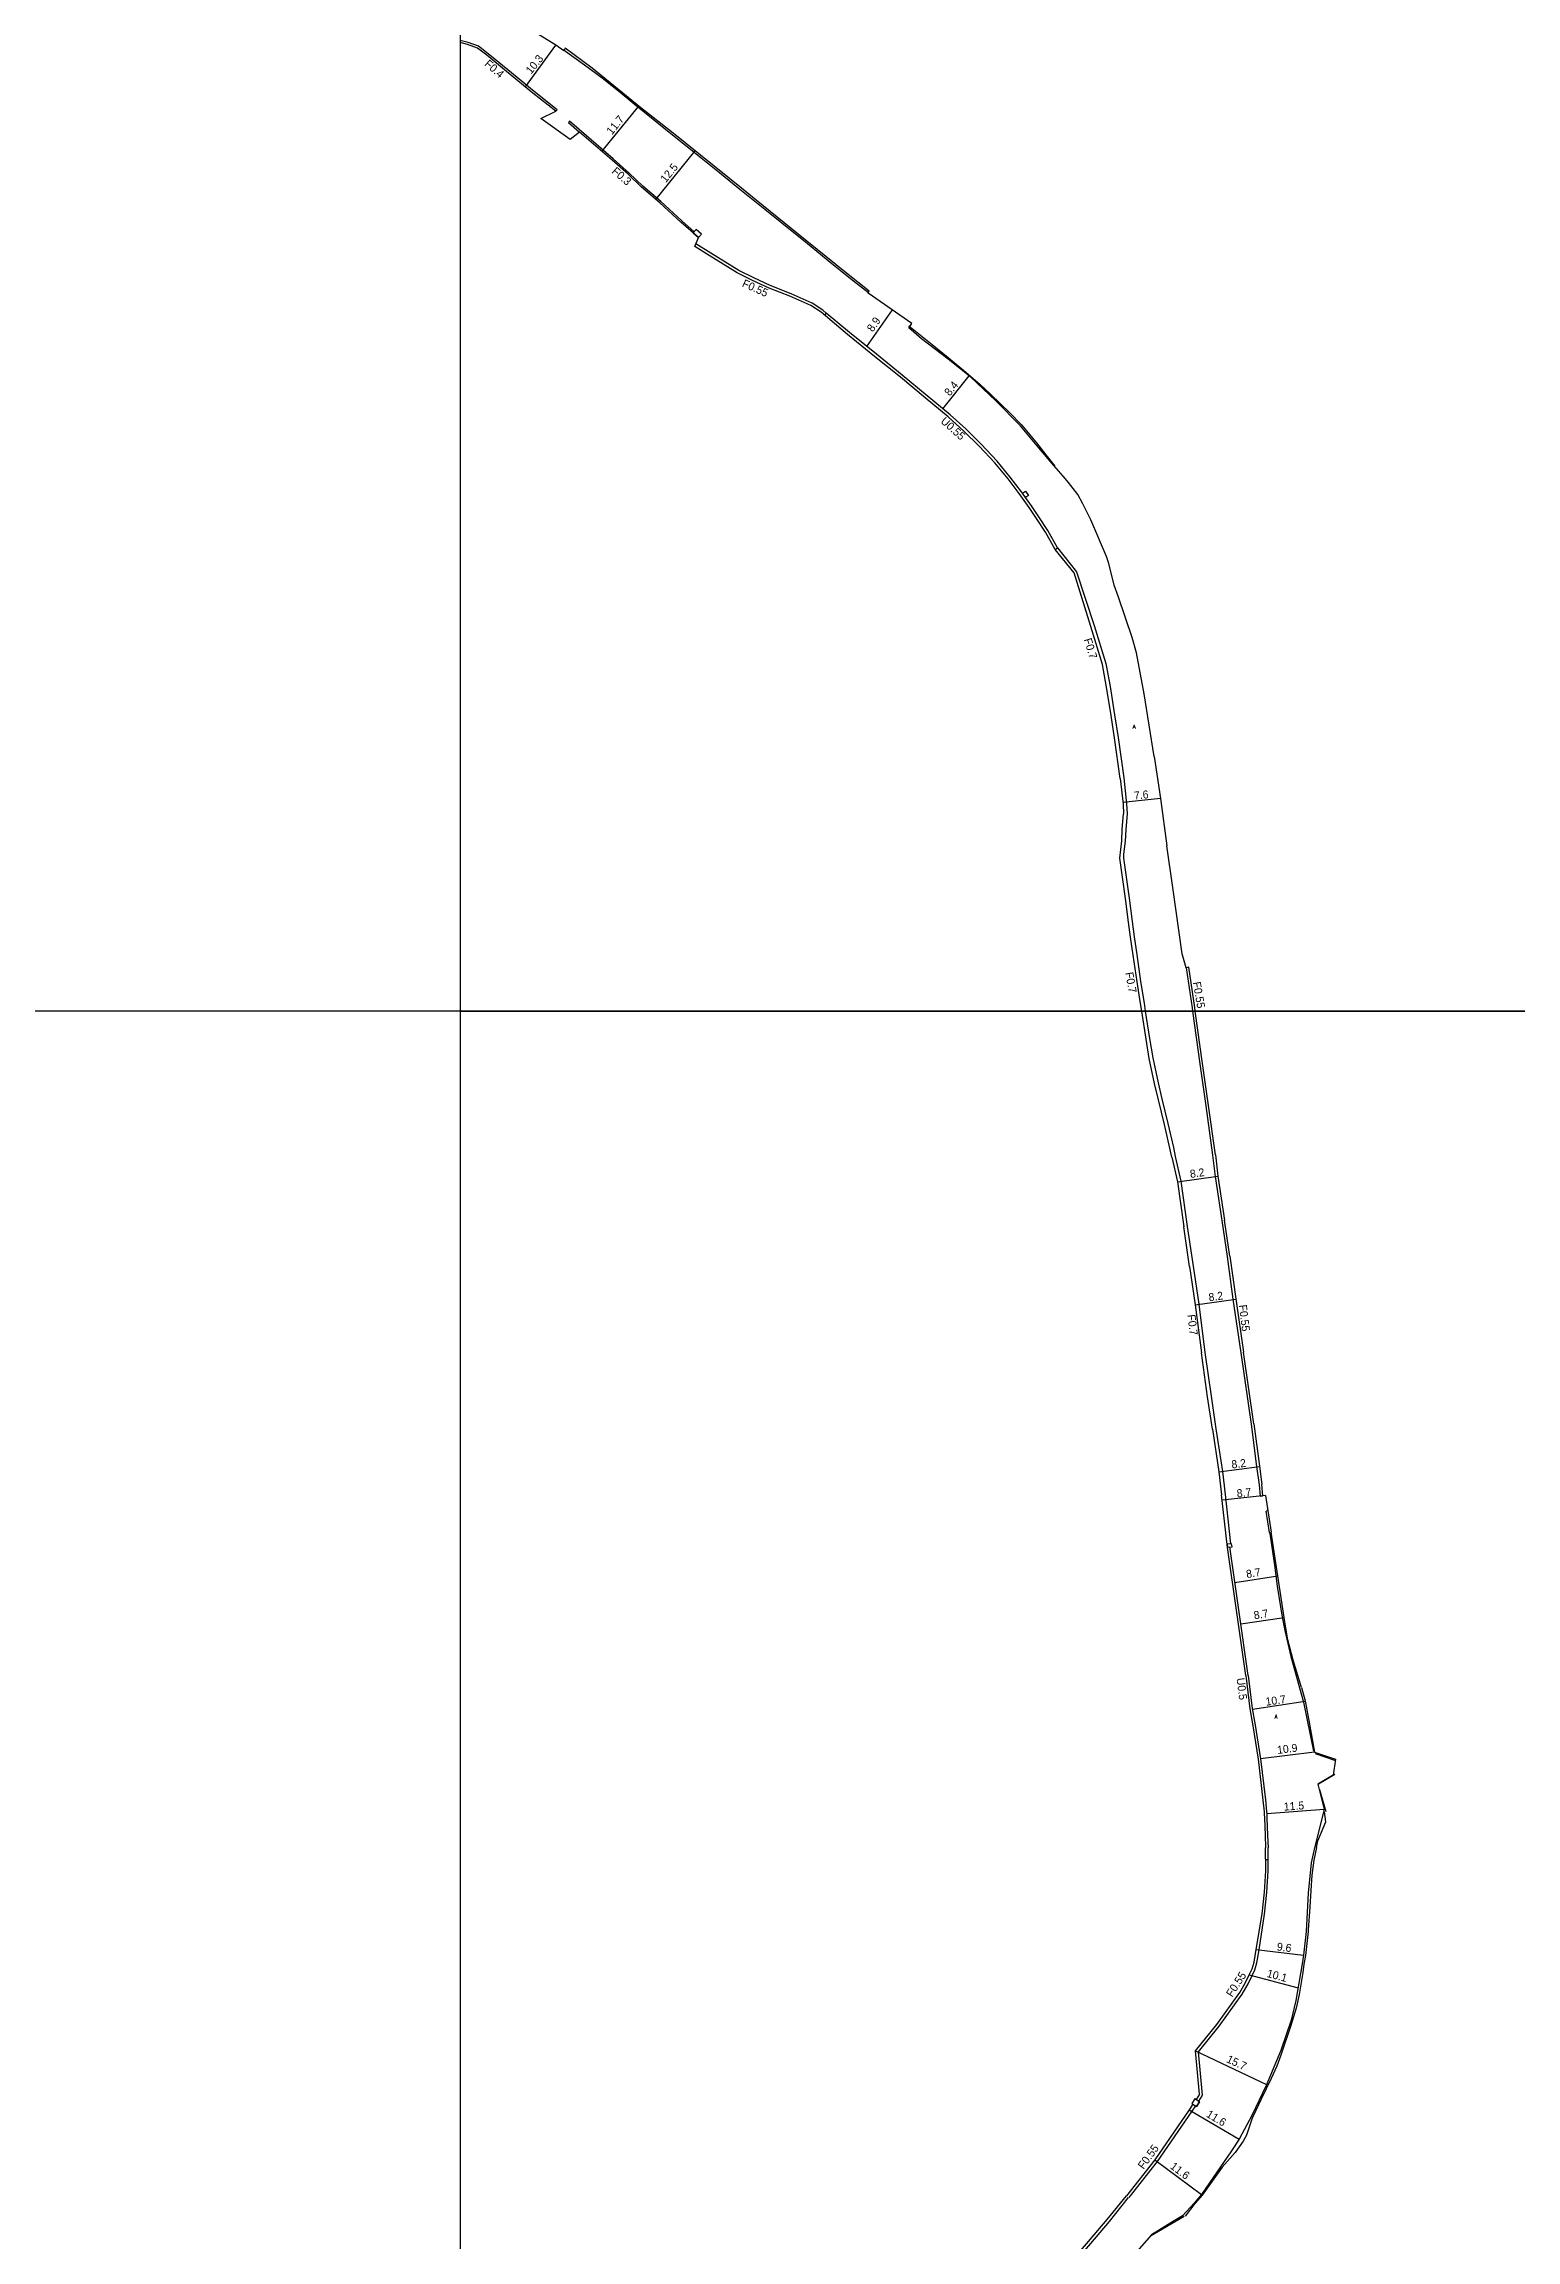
# Model space of a CAD drawing. Header units: metres. Extents: x -4000 to -800, y -99000 to -96000.
# Drawn here: x -2483.2 to -2188.8, y -96845.8 to -96406.6 of the extents above; entities that cross this region are included whole.
import ezdxf

# ---------------------------------------------------------------- set-up
doc = ezdxf.new("R2010")
doc.units = ezdxf.units.M
doc.header["$LTSCALE"] = 2.5
for name, color, linetype in [('側溝・桝', 7, 'Continuous'), ('図郭', 7, 'Continuous'), ('幅員', 7, 'Continuous'), ('歩道・分離帯・安全施設', 7, 'Continuous'), ('舗装', 7, 'Continuous'), ('道路', 7, 'Continuous')]:
    doc.layers.add(name, color=color, linetype=linetype)
doc.styles.get("Standard").update_dxf_attribs({"font": ''})
doc.styles.add('YOKO_DECO', font='txt.shx', dxfattribs={"bigfont": 'extfont.shx'})
doc.styles.get('Standard').set_extended_font_data('@MS PGothic')

msp = doc.modelspace()

# ---------------------------------------------------------------- linework, layer by layer
at = {"layer": '側溝・桝'}
for points in [[(-2380.84, -96420.07), (-2380.59, -96419.75), (-2385.18, -96416.11), (-2390.43, -96411.77), (-2394.39, -96408.55), (-2396.33, -96407.04), (-2398.37, -96406.3), (-2400, -96405.89)], [(-2353.17, -96444.15), (-2355.64, -96441.98), (-2359.88, -96438.13), (-2363.48, -96435.03), (-2366.18, -96432.45), (-2369.42, -96429.58), (-2378.09, -96422.03), (-2378.33, -96422.3), (-2376.13, -96424.21)], [(-2326.77, -96460.42), (-2327.48, -96459.82), (-2329.59, -96458.43), (-2333.82, -96456.55), (-2337.97, -96454.91), (-2341.26, -96453.39), (-2344.29, -96451.92), (-2349.89, -96448.41), (-2352.84, -96446.59)], [(-2287.51, -96496.46), (-2287.73, -96496.16), (-2289.97, -96493.25), (-2292.62, -96490.01), (-2295.81, -96486.62), (-2298.87, -96483.6), (-2302.01, -96480.74), (-2306.62, -96476.96), (-2311.6, -96472.83), (-2316.75, -96468.65), (-2322.15, -96464.29), (-2326.77, -96460.42), (-2327.12, -96460.85)], [(-2280.99, -96507.71), (-2280.55, -96507.36), (-2282.43, -96503.93), (-2284.12, -96501.4), (-2285.74, -96498.97), (-2286.91, -96497.32)], [(-2280.55, -96507.36), (-2276.7, -96512.15), (-2273.17, -96522.91), (-2270.86, -96530.5), (-2270.01, -96535.12), (-2269.11, -96540.76), (-2268.39, -96545.29), (-2267.27, -96553.37), (-2267.27, -96553.39)], [(-2267.27, -96553.39), (-2266.7, -96558.58), (-2266.6, -96560.57)], [(-2266.6, -96560.57), (-2266.85, -96563.67), (-2266.97, -96566.04), (-2267.34, -96568.62), (-2267.34, -96569.41), (-2266.22, -96577.4), (-2265.6, -96582.11), (-2265.21, -96585.17), (-2264.69, -96588.72), (-2263.9, -96594.08), (-2263.21, -96598.4), (-2262.97, -96600)], [(-2254.8, -96591.34), (-2253.63, -96599.35), (-2253.54, -96600)], [(-2262.97, -96600), (-2262.12, -96605.49), (-2261.49, -96609.36), (-2260.42, -96614.35), (-2259.66, -96617.59), (-2258.45, -96622.5), (-2257.36, -96627.29), (-2256.98, -96629.09)], [(-2253.54, -96600), (-2252.07, -96610.59), (-2250.87, -96618.99), (-2249.5, -96628.84)], [(-2256.98, -96629.09), (-2255.85, -96634.06), (-2254.58, -96643.08)], [(-2249.5, -96628.84), (-2249, -96633.12), (-2247.66, -96641.89)], [(-2254.58, -96643.08), (-2253.43, -96651)], [(-2247.66, -96641.89), (-2246.6, -96649.11)], [(-2253.43, -96651), (-2252.29, -96658.65), (-2251.04, -96668.28)], [(-2246.6, -96649.11), (-2245.44, -96657.66), (-2243.88, -96668.34)], [(-2251.04, -96668.28), (-2249.78, -96677.04), (-2248.85, -96683.55)], [(-2243.88, -96668.34), (-2241.8, -96682.64)], [(-2241.8, -96682.64), (-2240.7, -96691.1), (-2240.21, -96694.76)], [(-2248.85, -96683.55), (-2247.55, -96692.07), (-2246.99, -96696.69)], [(-2240.21, -96694.76), (-2240.01, -96697), (-2239.45, -96696.95)], [(-2246.99, -96696.69), (-2245.9, -96706.55)], [(-2242.37, -96732.86), (-2244.2, -96720.24), (-2246.05, -96707.18)], [(-2242.37, -96732.86), (-2241.58, -96739.52), (-2241, -96742.85), (-2239.94, -96749.55), (-2238.96, -96757.75), (-2238.72, -96760.09), (-2238.69, -96760.53), (-2238.64, -96761.4), (-2238.53, -96764.81), (-2238.43, -96767.36)], [(-2239.11, -96780.61), (-2238.66, -96776.29), (-2238.39, -96771.96), (-2238.41, -96769.74), (-2238.91, -96769.74)], [(-2238.41, -96769.74), (-2238.43, -96767.36)], [(-2240.66, -96790.33), (-2240.23, -96787.74), (-2239.11, -96780.64)], [(-2251.65, -96816.96), (-2251.54, -96816.79), (-2252.33, -96808.16), (-2248.23, -96803.03), (-2243.6, -96796.61), (-2242.41, -96794.54), (-2241.69, -96793.04), (-2241.06, -96791.74), (-2240.66, -96790.33)], [(-2251.65, -96816.96), (-2252.33, -96818), (-2252.1, -96818.15), (-2252.72, -96819.11), (-2252.96, -96818.95), (-2253.69, -96820.05), (-2260.61, -96830.12), (-2266.29, -96837.32)], [(-2291.87, -96865.1), (-2289.38, -96861.85), (-2285.63, -96858.54), (-2282.06, -96855.46), (-2280.37, -96853.84), (-2278.99, -96852.44), (-2273.89, -96846.49), (-2270.12, -96842.07), (-2266.3, -96837.32)]]:
    msp.add_lwpolyline(points, dxfattribs=at)
for points in [[(-2352.31, -96445.31), (-2351.74, -96444.66), (-2352.81, -96443.73), (-2353.38, -96444.38)], [(-2286.91, -96497.32), (-2287.51, -96496.46), (-2286.94, -96496.05), (-2286.33, -96496.9)], [(-2246.54, -96707.24), (-2245.63, -96707.14), (-2245.7, -96706.53), (-2246.61, -96706.63)], [(-2252.72, -96819.11), (-2252.1, -96818.15), (-2253.04, -96817.55), (-2253.65, -96818.52)]]:
    msp.add_lwpolyline(points, close=True, dxfattribs=at)
at = {"layer": '図郭'}
for points in [[(-3200, -96000), (-2400, -96000), (-2400, -96600), (-3200, -96600)], [(-2400, -96600), (-1600, -96600), (-1600, -96000), (-2400, -96000)], [(-2400, -97200), (-1600, -97200), (-1600, -96600), (-2400, -96600)]]:
    msp.add_lwpolyline(points, close=True, dxfattribs=at)
at = {"layer": '幅員'}
for points in [[(-2386.91, -96415.2), (-2380.87, -96406.87)], [(-2371.64, -96428.08), (-2364.27, -96419.04)], [(-2360.85, -96437.7), (-2353.01, -96427.96)], [(-2318.64, -96467.13), (-2313.54, -96459.79)], [(-2303.47, -96479.54), (-2298.21, -96472.97)], [(-2259.91, -96557.47), (-2267.46, -96558.29)], [(-2256.56, -96634.19), (-2248.44, -96633.04)], [(-2253, -96658.75), (-2244.88, -96657.64)], [(-2248.27, -96692.17), (-2240.14, -96691.11)], [(-2238.93, -96696.9), (-2247.58, -96697.86)], [(-2238.46, -96699.99), (-2238.83, -96700.03)], [(-2245.05, -96714.26), (-2236.48, -96712.95)], [(-2243.86, -96722.59), (-2235.21, -96721.26)], [(-2230.97, -96738.12), (-2241.55, -96739.69)], [(-2229.12, -96748.22), (-2239.94, -96749.55)], [(-2227.22, -96759.7), (-2238.69, -96760.53)], [(-2240.81, -96787.67), (-2231.3, -96788.81)], [(-2242.21, -96792.78), (-2232.41, -96795.33)], [(-2252.93, -96807.98), (-2238.72, -96814.72)], [(-2254.17, -96819.73), (-2244.18, -96825.63)], [(-2261.07, -96829.78), (-2251.76, -96836.7)]]:
    msp.add_lwpolyline(points, dxfattribs=at)
at = {"layer": '歩道・分離帯・安全施設'}
for points in [[(-2318.35, -96456.4), (-2321.94, -96453.54), (-2326.36, -96449.95), (-2330.94, -96446.24), (-2335.69, -96442.43), (-2339.08, -96439.7), (-2344.07, -96435.68), (-2348.49, -96432.14), (-2351.78, -96429.47), (-2354.92, -96426.94), (-2357.84, -96424.57), (-2361.37, -96421.69), (-2365.16, -96418.63), (-2367.57, -96416.66), (-2371.58, -96413.44), (-2375.12, -96410.85), (-2379.41, -96407.8)], [(-2310.25, -96462.97), (-2305.58, -96466.73), (-2302.39, -96469.31), (-2298.89, -96472.22), (-2295.99, -96474.73), (-2293.96, -96476.64), (-2290.06, -96480.39), (-2287.75, -96482.8), (-2284.7, -96486.4), (-2282.85, -96488.74), (-2281.03, -96491.05)], [(-2238.11, -96704.3), (-2238.83, -96700.03)], [(-2238.11, -96704.3), (-2238.08, -96704.52), (-2237.16, -96710.8), (-2236.59, -96715.03), (-2235.62, -96721.22), (-2235.09, -96723.88), (-2233.87, -96729.11), (-2232.51, -96733.88), (-2232.16, -96735.38)], [(-2232.16, -96735.38), (-2231.34, -96738.2), (-2229.33, -96748.02)], [(-2229.01, -96748.52), (-2225.1, -96749.8)], [(-2225.09, -96752.7), (-2228.32, -96754.6)], [(-2228.16, -96755.67), (-2226.87, -96760.07)], [(-2228.7, -96767.31), (-2228.44, -96765.94), (-2226.84, -96762.15), (-2227.15, -96760.18)], [(-2228.7, -96767.31), (-2229.26, -96769.84), (-2229.65, -96772.84), (-2229.85, -96775.91), (-2230.04, -96779.2), (-2230.37, -96783.77), (-2230.41, -96784.1)], [(-2230.41, -96784.1), (-2230.9, -96788.87), (-2231.24, -96790.62)], [(-2231.24, -96790.62), (-2231.47, -96792.26), (-2232.2, -96796.69), (-2232.81, -96799.43), (-2233.85, -96802.9), (-2235.87, -96808.84), (-2236.64, -96811.04), (-2237.83, -96813.47), (-2239.78, -96817.61), (-2241.39, -96820.99)], [(-2241.39, -96820.99), (-2241.51, -96821.25), (-2242.75, -96824.85), (-2243.41, -96825.99), (-2244.99, -96828.29), (-2247.57, -96831.24), (-2251.58, -96836.83), (-2253.05, -96838.52), (-2255.03, -96841.02)], [(-2255.19, -96841.09), (-2261.9, -96845.02)]]:
    msp.add_lwpolyline(points, dxfattribs=at)
at = {"layer": '道路'}
for points in [[(-2318.39, -96456.38), (-2318.16, -96456.03), (-2323.04, -96452.15), (-2332.37, -96444.61), (-2340.79, -96437.82), (-2343.71, -96435.44), (-2357.36, -96424.47), (-2363.86, -96419.37), (-2373.58, -96411.45), (-2378.98, -96407.46), (-2379.27, -96407.99), (-2380.87, -96406.87), (-2389.74, -96401.38), (-2397.81, -96396.94), (-2400, -96395.83)], [(-2383.84, -96421.52), (-2380.84, -96420.07), (-2385.43, -96416.42), (-2390.69, -96412.09), (-2394.64, -96408.87), (-2396.52, -96407.41), (-2398.49, -96406.7), (-2400, -96406.31)], [(-2378.02, -96425.73), (-2383.84, -96421.52)], [(-2267.98, -96553.47), (-2269.1, -96545.39), (-2269.82, -96540.88), (-2270.72, -96535.24), (-2271.56, -96530.68), (-2273.85, -96523.13), (-2277.22, -96512.4), (-2280.99, -96507.71), (-2282.91, -96504.22), (-2284.59, -96501.71), (-2286.2, -96499.29), (-2288.18, -96496.49), (-2290.41, -96493.59), (-2293.04, -96490.38), (-2296.21, -96487.01), (-2299.26, -96484.01), (-2302.37, -96481.16), (-2306.97, -96477.39), (-2311.95, -96473.26), (-2317.1, -96469.09), (-2322.5, -96464.72), (-2327.82, -96460.27), (-2329.86, -96458.92), (-2334.03, -96457.06), (-2338.19, -96455.43), (-2341.5, -96453.9), (-2344.56, -96452.4), (-2350.19, -96448.88), (-2353.06, -96447.12), (-2352.31, -96445.31), (-2355.85, -96442.21), (-2360.08, -96438.36), (-2363.69, -96435.26), (-2366.39, -96432.67), (-2369.62, -96429.82), (-2376.13, -96424.21), (-2378.02, -96425.73)], [(-2278.34, -96494.28), (-2279.4, -96493.01), (-2281.29, -96490.89), (-2284.29, -96487.37), (-2287.93, -96482.94), (-2292.96, -96477.88), (-2297.86, -96473.25), (-2302.38, -96469.63), (-2307.7, -96465.59), (-2310.25, -96463.35), (-2309.65, -96462.5), (-2318.41, -96456.41), (-2318.39, -96456.38)], [(-2261.23, -96549.1), (-2263.23, -96536.59), (-2264.74, -96528.39), (-2265.61, -96525.33), (-2268.3, -96517.21), (-2269.19, -96514.81), (-2270.25, -96510.53), (-2270.7, -96509.09), (-2273.83, -96501.78), (-2275.45, -96498.57), (-2276.46, -96496.68), (-2278.34, -96494.28)], [(-2261.23, -96549.1), (-2259.91, -96557.47), (-2258.65, -96566.98)], [(-2267.98, -96553.47), (-2267.42, -96558.64), (-2267.32, -96560.54)], [(-2263.69, -96600), (-2263.92, -96598.52), (-2264.61, -96594.19), (-2265.4, -96588.83), (-2265.93, -96585.26), (-2266.31, -96582.2), (-2266.94, -96577.49), (-2268.06, -96569.46), (-2267.69, -96565.97), (-2267.57, -96563.62), (-2267.32, -96560.54)], [(-2252.97, -96600), (-2253.07, -96599.27), (-2254.24, -96591.26), (-2254.8, -96591.34), (-2255.6, -96588.56), (-2257.48, -96575.32), (-2258.65, -96566.98)], [(-2257.68, -96629.25), (-2258.06, -96627.44), (-2259.15, -96622.67), (-2260.36, -96617.76), (-2261.12, -96614.51), (-2262.2, -96609.5), (-2262.83, -96605.6), (-2263.69, -96600)], [(-2248.95, -96628.77), (-2250.32, -96618.91), (-2251.52, -96610.52), (-2252.97, -96600)], [(-2257.68, -96629.25), (-2256.56, -96634.19), (-2255.29, -96643.18)], [(-2248.95, -96628.77), (-2248.44, -96633.04), (-2247.1, -96641.81)], [(-2254.14, -96651.11), (-2255.29, -96643.18)], [(-2246.05, -96649.04), (-2247.1, -96641.81)], [(-2254.14, -96651.11), (-2253, -96658.75), (-2251.75, -96668.37)], [(-2246.05, -96649.04), (-2244.89, -96657.58), (-2243.33, -96668.26)], [(-2249.56, -96683.66), (-2250.5, -96677.15), (-2251.75, -96668.37)], [(-2241.25, -96682.57), (-2243.33, -96668.26)], [(-2241.25, -96682.57), (-2240.15, -96691.02), (-2239.65, -96694.68)], [(-2249.56, -96683.66), (-2248.27, -96692.17), (-2247.7, -96696.77)], [(-2238.93, -96696.9), (-2239.45, -96696.95), (-2239.65, -96694.68)], [(-2242.87, -96732.92), (-2244.69, -96720.31), (-2246.54, -96707.28), (-2247.7, -96696.77)], [(-2238.93, -96696.9), (-2237.81, -96704.26)], [(-2231.74, -96735.28), (-2233.39, -96729.8), (-2234.44, -96725.79), (-2234.76, -96724.15), (-2235.08, -96722.13), (-2237.81, -96704.26)], [(-2242.87, -96732.92), (-2242.07, -96739.59), (-2241.49, -96742.93), (-2240.43, -96749.62), (-2239.45, -96757.8), (-2239.22, -96760.14), (-2239.19, -96760.56), (-2239.13, -96761.43), (-2239.02, -96764.84), (-2238.93, -96767.38)], [(-2231.74, -96735.28), (-2231, -96737.93), (-2230.11, -96742.63), (-2229.12, -96748.22), (-2224.93, -96749.65)], [(-2225.38, -96752.8), (-2228.46, -96754.6)], [(-2224.93, -96749.65), (-2225.38, -96752.8)], [(-2228.46, -96754.6), (-2227.22, -96759.7), (-2229.1, -96767.37)], [(-2239.6, -96780.56), (-2239.16, -96776.24), (-2238.88, -96771.95), (-2238.93, -96767.38)], [(-2229.1, -96767.37), (-2229.78, -96770.36), (-2230.42, -96776.44), (-2230.83, -96784.06)], [(-2241.23, -96790.21), (-2240.81, -96787.67), (-2239.6, -96780.56)], [(-2230.83, -96784.06), (-2231.3, -96788.81), (-2231.6, -96790.56)], [(-2252.13, -96816.65), (-2252.93, -96807.98), (-2248.68, -96802.69), (-2244.09, -96796.3), (-2242.92, -96794.27), (-2242.21, -96792.78), (-2241.6, -96791.53), (-2241.23, -96790.21)], [(-2231.6, -96790.56), (-2232.84, -96797.89), (-2233.83, -96801.82), (-2235.85, -96807.91), (-2238.82, -96814.92), (-2241.64, -96820.86)], [(-2252.13, -96816.65), (-2252.82, -96817.69), (-2253.04, -96817.55), (-2253.65, -96818.52), (-2253.45, -96818.64), (-2254.17, -96819.73), (-2261.07, -96829.78), (-2266.74, -96836.96)], [(-2241.64, -96820.86), (-2244.18, -96825.63), (-2245.7, -96827.95), (-2251.76, -96836.7), (-2253.18, -96838.42), (-2255.5, -96840.98)], [(-2294.09, -96863.97), (-2292.53, -96864.88), (-2292.42, -96864.73), (-2292.35, -96864.78), (-2289.8, -96861.46), (-2286.01, -96858.1), (-2282.45, -96855.03), (-2280.78, -96853.43), (-2279.41, -96852.05), (-2274.32, -96846.11), (-2270.57, -96841.71), (-2266.74, -96836.96)], [(-2255.5, -96840.98), (-2257.86, -96842.37), (-2261.73, -96844.78), (-2270.1, -96854.29), (-2274.86, -96859.96), (-2281.97, -96868.05), (-2281.49, -96868.46)]]:
    msp.add_lwpolyline(points, dxfattribs=at)

# ---------------------------------------------------------------- texts
at = {"layer": '側溝・桝'}
for s, rotation, p in [('F0.4', 319, (-2395.25, -96410.8)), ('F0.3', 319, (-2369.8, -96432.27)), ('F0.55', 336.0102, (-2343.74, -96455.07)), ('U0.55', 318, (-2304.03, -96482.23)), ('F0.7', 287, (-2275.29, -96525.71)), ('F0.7', 279.9811, (-2266.98, -96592.36)), ('F0.55', 279.9811, (-2253.49, -96594.28)), ('F0.7', 277, (-2254.56, -96660.78)), ('F0.55', 277, (-2244.27, -96658.83)), ('U0.5', 277, (-2244.72, -96733.46)), ('F0.55', 56.9081, (-2245.6, -96797.33)), ('F0.55', 54, (-2263.31, -96831.77))]:
    msp.add_text(s, height=1.6, rotation=rotation, dxfattribs=at).set_placement(p)
at = {"layer": '幅員'}
for s, rotation, p in [('10.3', 51, (-2385.79, -96412.75)), ('11.7', 51, (-2369.63, -96424.89)), ('12.5', 51, (-2358.86, -96434.46)), ('8.9', 55, (-2317.47, -96464.32)), ('8.4', 51, (-2302.07, -96477.13)), ('7.6', 6, (-2265.15, -96557.74)), ('8.2', 8, (-2253.93, -96633.4)), ('8.2', 8, (-2250.2, -96658.07)), ('8.2', 7, (-2245.64, -96691.5)), ('8.7', 6, (-2244.6, -96697.29)), ('8.7', 9, (-2242.67, -96713.42)), ('8.7', 9, (-2241.14, -96721.67)), ('10.7', 8, (-2238.8, -96738.95)), ('10.9', 7, (-2236.51, -96748.59)), ('11.5', 4, (-2235.22, -96759.93)), ('9.6', 353, (-2236.73, -96787.87)), ('10.1', 345, (-2238.78, -96793.16)), ('15.7', 335, (-2246.88, -96810.17)), ('11.6', 329, (-2250.92, -96821.04)), ('11.6', 323, (-2258.13, -96831.35))]:
    msp.add_text(s, height=1.6, rotation=rotation, dxfattribs=at).set_placement(p)
at = {"layer": '舗装', "style": 'YOKO_DECO'}
for p in [(-2265.5, -96543.51, 122.05), (-2237.12, -96741.46, 120.01)]:
    msp.add_text('A', height=0.75, dxfattribs=at).set_placement(p)

doc.saveas('drawing.dxf')
